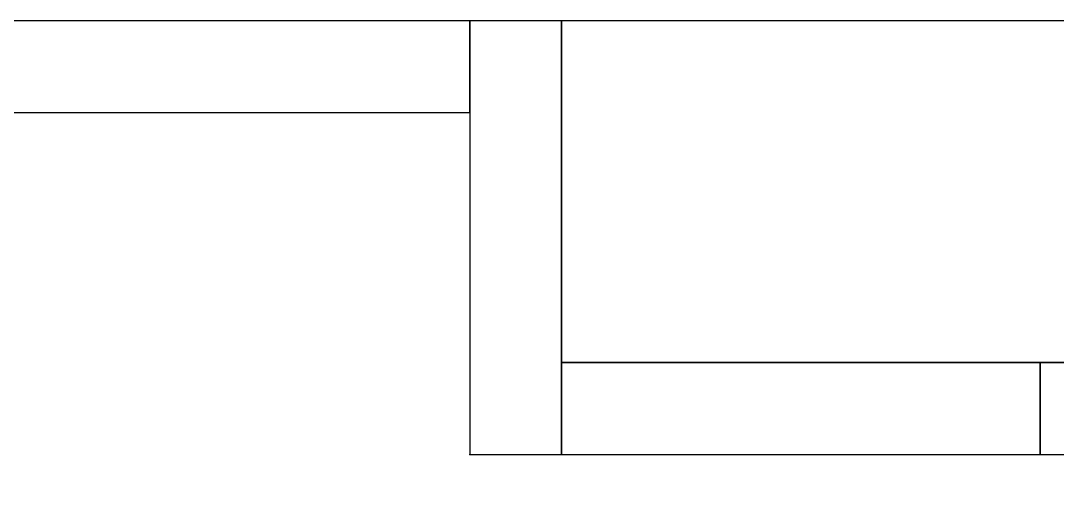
# Model space of a CAD drawing. Header units: millimetres. Extents: x 0 to 11077, y 0 to 9855.
# Drawn here: x 5574 to 7008, y 9187 to 9855 of the extents above; entities that cross this region are included whole.
import ezdxf

# ---------------------------------------------------------------- set-up
doc = ezdxf.new("R2010")
doc.units = ezdxf.units.MM
for name, color, linetype, true_color in [('PT Top Left', 52, 'Continuous', 0xcdcd00), ('PT Top Right', 96, 'Continuous', 0x007f00), ('Walls', 1, 'Continuous', 0xff0000)]:
    doc.layers.add(name, color=color, linetype=linetype, true_color=true_color)
for name, color, linetype in [('Rooms$Living Room', 7, 'Continuous'), ('Rooms$Terrace', 7, 'Continuous'), ('Windows', 7, 'Continuous')]:
    doc.layers.add(name, color=color, linetype=linetype)

msp = doc.modelspace()

# ---------------------------------------------------------------- linework, layer by layer
at = {"layer": 'PT Top Left'}
for p in [(6195.5, 9855), (6322.5, 9855), (6195.5, 9728), (6322.5, 9382), (6195.5, 9255), (6322.5, 9255)]:
    msp.add_point(p, dxfattribs=at)
at = {"layer": 'PT Top Right'}
for p in [(6985, 9382), (6985, 9255)]:
    msp.add_point(p, dxfattribs=at)
at = {"layer": 'Rooms$Living Room'}
msp.add_lwpolyline([(127, 6862), (127, 9728), (6195.5, 9728), (6195.5, 9255), (7936.1, 9255), (7935.3, 6188), (8029.3, 6188), (8029.4, 6768), (9020, 6768), (9020, 4979.5), (7935.4, 4979.5), (7934.5, 1327), (3142.5, 1328.2), (3142.5, 6862)], close=True, dxfattribs=at)
at = {"layer": 'Rooms$Terrace'}
msp.add_lwpolyline([(6322.5, 9382), (7903.1, 9382), (7903.1, 9855), (6322.5, 9855)], close=True, dxfattribs=at)
at = {"layer": 'Walls'}
for points in [[(6195.5, 9855), (5013.2, 9855)], [(6195.5, 9728), (6195.5, 9855)], [(6195.5, 9855), (6195.5, 9255)], [(6322.5, 9855), (6195.5, 9855)], [(6322.5, 9255), (6322.5, 9855)], [(5013.2, 9728), (6195.5, 9728)], [(6322.5, 9382), (6322.5, 9255)], [(6985, 9382), (6322.5, 9382)], [(6985, 9255), (6985, 9382)], [(6195.5, 9255), (6322.5, 9255)], [(6322.5, 9255), (6985, 9255)]]:
    msp.add_open_spline(points, degree=1, dxfattribs=at)
at = {"layer": 'Windows'}
msp.add_lwpolyline([(7903.1, 9255), (7903.1, 9382), (6985, 9382), (6985, 9255)], close=True, dxfattribs=at)

doc.saveas('drawing.dxf')
